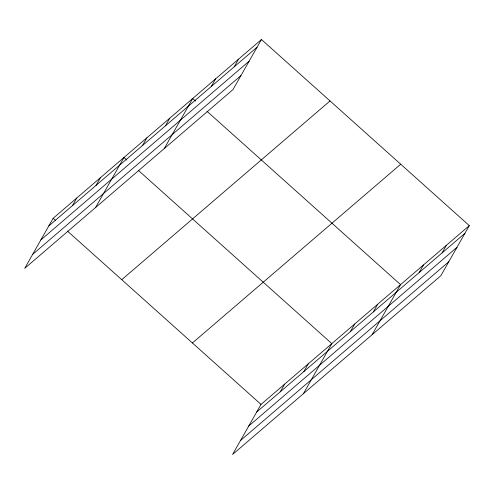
<?xml version="1.0" encoding="UTF-8"?>
<svg xmlns="http://www.w3.org/2000/svg" width="494" height="494" viewBox="0 0 494 494"><rect width="100%" height="100%" fill="white"/><g stroke="black" fill="none" stroke-linecap="round" stroke-linejoin="round"><path stroke-width="0.74" d="M261.437 39.514L53.154 218.274L24.7 268.366L232.983 89.599L261.437 39.514L469.3 225.635L440.846 275.726L232.563 454.486L261.017 404.401L469.3 225.635M72.408 205.671L76.761 198.014M96.015 185.417L100.368 177.754M95.515 207.585L123.969 157.493L126.828 160.056M142.531 145.489L146.885 137.832M165.441 125.828L169.794 118.165M164.249 148.589L192.703 98.504L195.562 101.06M211.265 86.499L215.619 78.836M234.175 66.832L238.528 59.175M280.271 391.798L284.618 384.141M303.878 371.537L308.225 363.88M303.378 393.712L331.832 343.62L138.264 170.294M350.394 331.616L354.741 323.959M373.303 311.955L377.657 304.292M372.112 334.716L400.566 284.63L206.998 111.298M419.128 272.626L423.475 264.963M442.037 252.959L446.391 245.302M48.801 225.931L257.09 47.171M40.848 239.936L249.137 61.17M32.653 254.361L240.942 75.601M121.746 279.697L330.035 100.93M192.419 342.978L400.708 164.218M256.664 412.058L464.947 233.298M248.71 426.063L456.993 247.296M240.516 440.487L448.799 261.721M53.154 218.274L55.439 220.324M67.443 231.069L261.017 404.401"/></g></svg>
